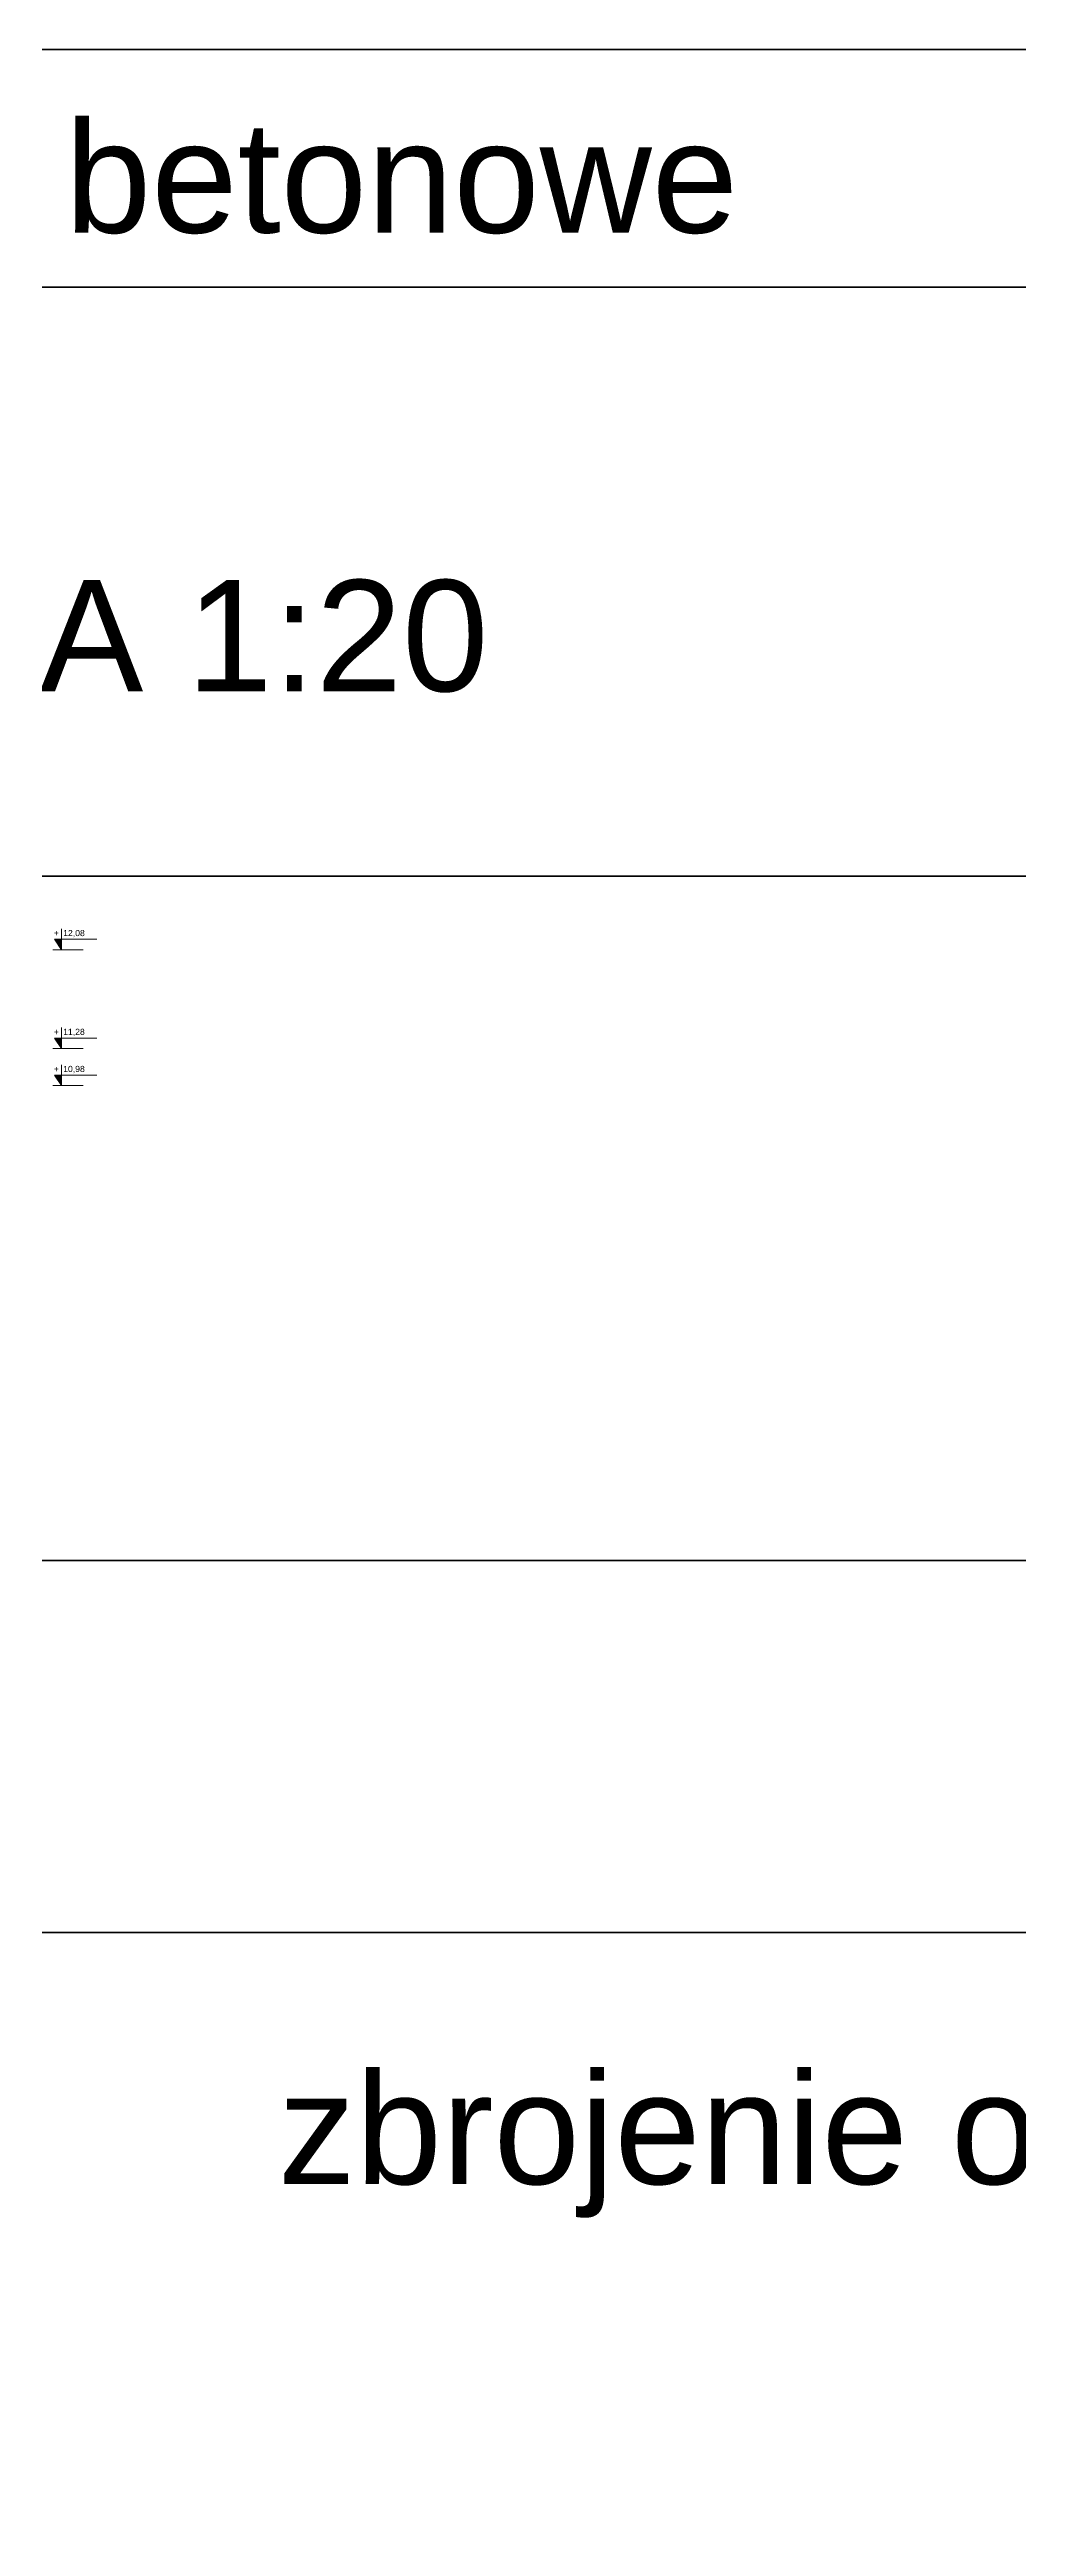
# Model space of a CAD drawing. Header units: millimetres. Extents: x 647 to 146539, y -131215 to 59.
# Drawn here: x 81487 to 89335, y -19992 to 59 of the extents above; entities that cross this region are included whole.
import ezdxf

# ---------------------------------------------------------------- set-up
doc = ezdxf.new("R2010")
doc.units = ezdxf.units.MM
for name, color, linetype, lineweight in [('G-Elementy konstrukcyjne', 1, 'Continuous', 40), ('G-Kreskowanie', 9, 'Continuous', 5), ('G-Opisy', 2, 'Continuous', 18), ('G-Ramka', 5, 'Continuous', 40)]:
    doc.layers.add(name, color=color, linetype=linetype, lineweight=lineweight)
doc.styles.add('Arial-GG', font='arial.ttf')
doc.styles.get("Standard").update_dxf_attribs({"font": 'arial.ttf'})

msp = doc.modelspace()

# ---------------------------------------------------------------- hatches: boundary and pattern name
at = {"layer": 'G-Kreskowanie', "ltscale": 0.8}
for points in [[(81583.27, -7143.77), (81526.83, -7143.77), (81583.27, -7228.43)], [(81583.27, -7943.77), (81526.83, -7943.77), (81583.27, -8028.43)], [(81583.27, -8243.91), (81526.83, -8243.91), (81583.27, -8328.57)]]:
    msp.add_hatch(color=256, dxfattribs=at).paths.add_polyline_path(points)

# ---------------------------------------------------------------- linework, layer by layer
at = {"layer": 'G-Elementy konstrukcyjne', "ltscale": 200}
msp.add_line((57939.15, -15183.38), (103895.11, -15183.38), dxfattribs=at)
for points in [[(57939.15, -1864.3), (103895.11, -1864.3), (103895.11, 58.51), (57939.15, 58.51)], [(57939.15, -115592.55), (103895.11, -115592.55), (103895.11, -1864.3), (57939.15, -1864.3)]]:
    msp.add_lwpolyline(points, close=True, dxfattribs=at)
at = {"layer": 'G-Opisy'}
for p, q in [((81583.27, -7228.43), (81526.83, -7143.77)), ((81526.83, -7143.77), (81869.66, -7143.77)), ((81583.27, -7059.1), (81583.27, -7228.43)), ((81512.72, -7228.43), (81759.65, -7228.43)), ((81583.27, -8028.43), (81526.83, -7943.77)), ((81526.83, -7943.77), (81869.66, -7943.77)), ((81583.27, -7859.1), (81583.27, -8028.43)), ((81512.72, -8028.43), (81759.65, -8028.43)), ((81583.27, -8159.24), (81583.27, -8328.57)), ((81512.72, -8328.57), (81759.65, -8328.57)), ((81583.27, -8328.57), (81526.83, -8243.91)), ((81526.83, -8243.91), (81869.66, -8243.91))]:
    msp.add_line(p, q, dxfattribs=at)
at = {"layer": 'G-Ramka', "color": 5}
msp.add_lwpolyline([(59757.36, -6631.74), (59757.36, -12171.74), (101638.55, -12171.74), (101638.55, -6631.74)], close=True, dxfattribs=at)

# ---------------------------------------------------------------- texts
at = {"layer": 'G-Opisy', "color": 2, "char_height": 900, "width": 45955.9586, "attachment_point": 7, "style": 'Arial-GG'}
for s, insert in [('\\pi16965;konstrukcje betonowe', (57939.15, -1695.9)), ('\\pi19629;BELKA 1:20', (58563.68, -5148.73)), ('\\pi13970;zbrojenie otworow do 50cm 1:20', (69366.98, -17492.29))]:
    msp.add_mtext(s, dxfattribs=dict(at, insert=insert))
at = {"layer": 'G-Opisy', "char_height": 50, "attachment_point": 1}
for s, insert in [('{\\fArial|i0|b0;+}', (81521.21, -7068.27)), ('{\\fArial|b0|i0|c0|p0;12,08}', (81597.38, -7068.27)), ('{\\fArial|i0|b0;+}', (81521.21, -7868.27)), ('{\\fArial|b0|i0|c0|p0;11,28}', (81597.38, -7868.27)), ('{\\fArial|i0|b0;+}', (81521.21, -8168.4)), ('{\\fArial|b0|i0|c0|p0;10,98}', (81597.38, -8168.4))]:
    msp.add_mtext(s, dxfattribs=dict(at, insert=insert))

doc.saveas('drawing.dxf')
